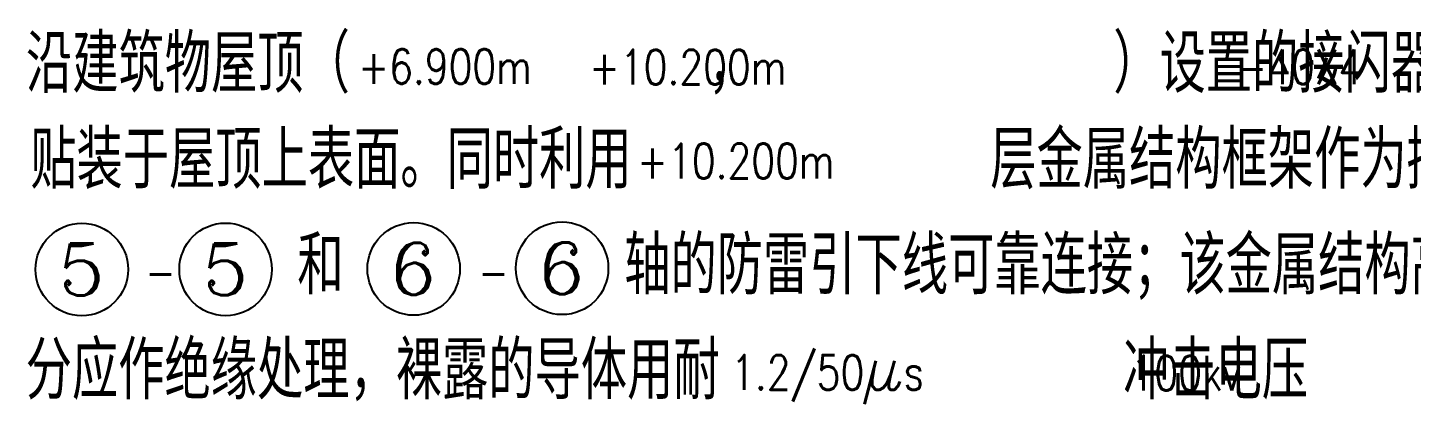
# Model space of a CAD drawing. Extents: x 535358 to 858566, y -185481 to -98609.
# Drawn here: x 815117 to 827080, y -148255 to -145003 of the extents above; entities that cross this region are included whole.
import ezdxf
from ezdxf.enums import TextEntityAlignment as Align

# ---------------------------------------------------------------- set-up
doc = ezdxf.new("R2010")
doc.units = 0
doc.header["$LTSCALE"] = 1000
doc.header["$MEASUREMENT"] = 0
doc.layers.get('0').update_dxf_attribs({"linetype": 'CONTINUOUS'})
for name, color, linetype in [('AXIS', 3, 'CONTINUOUS'), ('AXIS_TEXT', 3, 'CONTINUOUS'), ('PUB_TEXT', 7, 'CONTINUOUS')]:
    doc.layers.add(name, color=color, linetype=linetype)
doc.styles.add('_HZTXT', font='txt.shx', dxfattribs={"width": 0.8, "bigfont": 'HZTXT.shx'})
doc.styles.add('_txt', font='txt.shx', dxfattribs={"width": 0.6})
doc.styles.add('COMPLEX', font='COMPLEX.shx')

# ---------------------------------------------------------------- blocks, each defined once
blk = doc.blocks.new('_axiso')
blk.add_circle((0, 0), 0.5)
at = {"layer": 'AXIS_TEXT', "style": 'COMPLEX', "width": 1.041667}
blk.add_attdef('A', text='', height=0.56, dxfattribs=at).set_placement((-0.25, -0.28), (0.25, -0.28), align=Align.FIT)

msp = doc.modelspace()

# ---------------------------------------------------------------- block references
at = {"layer": 'AXIS'}
ref = msp.add_blockref('_axiso', (815585, -147090.3), dxfattribs=dict(at, xscale=800, yscale=800, zscale=800))
ref.add_attrib('A', '5', dxfattribs={"layer": 'AXIS_TEXT', "height": 448, "style": 'COMPLEX', "width": 1.339286}).set_placement((815385, -147314.3), (815785, -147314.3), align=Align.FIT)
ref = msp.add_blockref('_axiso', (816828.4, -147089.8), dxfattribs=dict(at, xscale=800, yscale=800, zscale=800))
ref.add_attrib('A', '5', dxfattribs={"layer": 'AXIS_TEXT', "height": 448, "style": 'COMPLEX', "width": 1.339286}).set_placement((816628.4, -147313.8), (817028.4, -147313.8), align=Align.FIT)
ref = msp.add_blockref('_axiso', (818454.2, -147085.8), dxfattribs=dict(at, xscale=800, yscale=800, zscale=800))
ref.add_attrib('A', '6', dxfattribs={"layer": 'AXIS_TEXT', "height": 448, "style": 'COMPLEX', "width": 1.339286}).set_placement((818254.2, -147309.8), (818654.2, -147309.8), align=Align.FIT)
ref = msp.add_blockref('_axiso', (819737, -147080.4), dxfattribs=dict(at, xscale=800, yscale=800, zscale=800))
ref.add_attrib('A', '6', dxfattribs={"layer": 'AXIS_TEXT', "height": 448, "style": 'COMPLEX', "width": 1.339286}).set_placement((819537, -147304.4), (819937, -147304.4), align=Align.FIT)

# ---------------------------------------------------------------- texts
for s, height, style, width, p in [('沿建筑物屋顶（        ，        ）设置的接闪器均采用      的镀锌扁钢，用射钉固定，', 500, '_HZTXT', 0.8, (815102.3, -145564.7)), ('贴装于屋顶上表面。同时利用        层金属结构框架作为接闪器，并将该金属结构框架与', 500, '_HZTXT', 0.8, (815139.4, -146393.5)), ('和', 500, '_HZTXT', 0.8, (817449, -147305.1)), ('轴的防雷引下线可靠连接；该金属结构高度    以下裸露的部', 500, '_HZTXT', 0.8, (820275, -147305.1)), ('-', 400, '_txt', 0.6, (816131.1, -147305.1)), ('-', 400, '_txt', 0.6, (819011.3, -147305.1)), ('分应作绝缘处理，裸露的导体用耐         冲击电压      的绝缘层隔离。', 500, '_HZTXT', 0.8, (815099.8, -148212))]:
    msp.add_text(s, height=height, dxfattribs=dict(style=style, width=width)).set_placement(p)
at = {"layer": 'PUB_TEXT', "style": '_HZTXT', "width": 0.8}
for s, p in [('+6.900m', (817974.8, -145488.5, 1394848.9)), ('+10.200m', (819969.8, -145493.1, 1394848.9)), ('-40X4', (825566.8, -145491.6, 1394848.9)), ('+10.200m', (820386.2, -146304.3, 1394848.9)), ('1.2/50', (821198.9, -148129.6, 1394848.9)), ('100kv', (824652.8, -148135.1, 1394848.9)), ('s', (822690.8, -148129.6, 1394848.9))]:
    msp.add_text(s, height=300, dxfattribs=at).set_placement(p)
at = {"layer": 'PUB_TEXT', "style": '_HZTXT'}
msp.add_text('μ', height=375, dxfattribs=at).set_placement((822337.2, -148129.6, 1394848.9))

doc.saveas('drawing.dxf')
